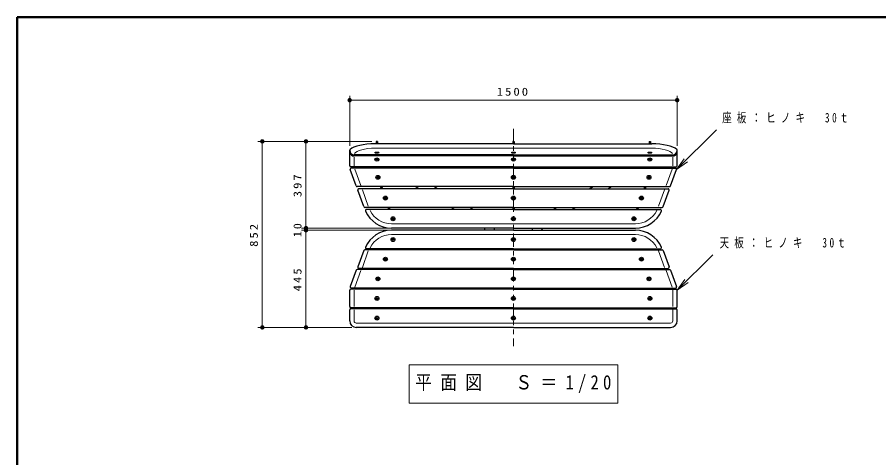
# Model space of a CAD drawing. Units: millimetres on the paper, scale 1:20. Extents: x -365 to 0, y 0 to 257.
# Drawn here: x -365 to -167.7, y 156.1 to 257 of the extents above; entities that cross this region are included whole.
import ezdxf

# ---------------------------------------------------------------- set-up
doc = ezdxf.new("R2010")
doc.units = ezdxf.units.MM
doc.linetypes.add('USER3', pattern=[8, 3, -1, 1, -1, 1, -1])
doc.layers.add('LY_1', color=7, linetype='Continuous', lineweight=25)
doc.layers.add('LY_3', color=7, linetype='Continuous', lineweight=13)
doc.styles.add('ＭＳ ゴシック', font='')
doc.styles.get('ＭＳ ゴシック').set_extended_font_data('MS Gothic')

# ---------------------------------------------------------------- blocks, each defined once
blk = doc.blocks.new('filled_dot')
at = {"color": 0, "linetype": 'Continuous', "lineweight": -2, "const_width": 1.25}
blk.add_lwpolyline([(-0.625, 0, 1), (0.625, 0, 1)], format="xyb", close=True, dxfattribs=at)
blk = doc.blocks.new('open_arrow')
at = {"color": 0, "linetype": 'Continuous', "lineweight": -2}
blk.add_lwpolyline([(7.5, 1.25), (0, 0), (7.5, -1.25)], dxfattribs=at)

msp = doc.modelspace()

# ---------------------------------------------------------------- linework, layer by layer
at = {"layer": 'LY_1', "lineweight": 13}
for p, q in [((-288.876, 227.54), (-288.876, 238.995)), ((-213.876, 227.54), (-213.876, 238.995)), ((-288.876, 237.995), (-213.876, 237.995)), ((-214.014, 222.105), (-204.895, 231.224)), ((-299.876, 228.562), (-309.876, 228.562)), ((-308.876, 185.94), (-308.876, 228.562)), ((-283.776, 228.562), (-299.876, 228.562)), ((-298.876, 208.69), (-298.876, 228.562)), ((-280.303, 208.69), (-299.876, 208.69)), ((-280.303, 208.19), (-299.876, 208.19)), ((-298.876, 208.19), (-298.876, 208.69)), ((-298.876, 185.94), (-298.876, 208.19)), ((-213.876, 194.44), (-205.737, 202.578)), ((-299.876, 185.94), (-309.876, 185.94)), ((-288.376, 185.94), (-299.876, 185.94)), ((-275.276, 177.358), (-275.276, 168.558)), ((-227.476, 177.358), (-275.276, 177.358)), ((-227.476, 168.558), (-227.476, 177.358)), ((-275.276, 168.558), (-227.476, 168.558))]:
    msp.add_line(p, q, dxfattribs=at)
at = {"layer": 'LY_1', "linetype": 'USER3', "lineweight": 13}
msp.add_line((-251.376, 231.421), (-251.376, 181.653), dxfattribs=at)
at = {"layer": 'LY_1', "color": 21}
for p, q in [((-251.376, 227.995), (-283.048, 227.995)), ((-251.376, 227.995), (-219.704, 227.995)), ((-288.876, 222.966), (-288.876, 226.54)), ((-251.376, 225.479), (-287.876, 225.479)), ((-251.376, 225.207), (-287.876, 225.207)), ((-251.376, 225.479), (-214.876, 225.479)), ((-251.376, 225.207), (-214.876, 225.207)), ((-213.876, 222.966), (-213.876, 226.54)), ((-287.372, 218.355), (-288.737, 222.105)), ((-251.376, 222.716), (-288.626, 222.716)), ((-251.376, 222.44), (-288.502, 222.44)), ((-251.376, 222.716), (-214.126, 222.716)), ((-251.376, 222.44), (-214.249, 222.44)), ((-215.379, 218.355), (-214.014, 222.105)), ((-251.376, 218.19), (-287.137, 218.19)), ((-285.643, 213.605), (-287.008, 217.355)), ((-251.376, 217.69), (-286.773, 217.69)), ((-251.376, 218.19), (-215.614, 218.19)), ((-251.376, 217.69), (-215.978, 217.69)), ((-217.108, 213.605), (-215.743, 217.355)), ((-251.376, 213.44), (-285.408, 213.44)), ((-251.376, 213.44), (-217.343, 213.44)), ((-251.376, 212.94), (-285.031, 212.94)), ((-251.376, 212.94), (-217.72, 212.94)), ((-251.376, 208.69), (-279.303, 208.69)), ((-251.376, 208.19), (-279.303, 208.19)), ((-251.376, 208.69), (-223.448, 208.69)), ((-251.376, 208.19), (-223.448, 208.19)), ((-285.643, 203.526), (-287.008, 199.776)), ((-251.376, 203.69), (-285.408, 203.69)), ((-251.376, 203.94), (-285.031, 203.94)), ((-251.376, 203.94), (-217.72, 203.94)), ((-251.376, 203.69), (-217.343, 203.69)), ((-217.108, 203.526), (-215.743, 199.776)), ((-251.376, 199.44), (-286.773, 199.44)), ((-251.376, 199.44), (-215.978, 199.44)), ((-287.372, 199.026), (-288.737, 195.276)), ((-251.376, 199.19), (-287.137, 199.19)), ((-251.376, 199.19), (-215.614, 199.19)), ((-215.379, 199.026), (-214.014, 195.276)), ((-288.876, 190.69), (-288.876, 194.44)), ((-251.376, 194.69), (-288.626, 194.69)), ((-251.376, 194.94), (-288.502, 194.94)), ((-251.376, 194.94), (-214.249, 194.94)), ((-251.376, 194.69), (-214.126, 194.69)), ((-213.876, 190.69), (-213.876, 194.44)), ((-288.876, 187.44), (-288.876, 189.94)), ((-251.376, 190.44), (-288.626, 190.44)), ((-251.376, 190.19), (-288.626, 190.19)), ((-251.376, 190.44), (-214.126, 190.44)), ((-251.376, 190.19), (-214.126, 190.19)), ((-213.876, 187.44), (-213.876, 189.94)), ((-251.376, 185.94), (-287.376, 185.94)), ((-251.376, 185.94), (-215.376, 185.94))]:
    msp.add_line(p, q, dxfattribs=at)
at = {"layer": 'LY_1', "color": 12, "lineweight": 13}
for p, q in [((-251.376, 226.995), (-283.048, 226.995)), ((-251.376, 226.995), (-219.704, 226.995)), ((-287.876, 222.966), (-287.876, 224.957)), ((-214.876, 222.966), (-214.876, 224.957)), ((-286.339, 218.44), (-287.704, 222.19)), ((-216.412, 218.44), (-215.047, 222.19)), ((-284.61, 213.69), (-285.975, 217.44)), ((-218.141, 213.69), (-216.776, 217.44)), ((-251.376, 209.69), (-279.303, 209.69)), ((-251.376, 209.69), (-223.448, 209.69)), ((-251.376, 207.19), (-279.303, 207.19)), ((-251.376, 207.19), (-223.448, 207.19)), ((-284.61, 203.44), (-285.975, 199.69)), ((-218.141, 203.44), (-216.776, 199.69)), ((-286.339, 198.94), (-287.704, 195.19)), ((-216.412, 198.94), (-215.047, 195.19)), ((-287.876, 190.69), (-287.876, 194.44)), ((-214.876, 190.69), (-214.876, 194.44)), ((-287.876, 187.44), (-287.876, 189.94)), ((-214.876, 187.44), (-214.876, 189.94)), ((-251.376, 186.94), (-287.376, 186.94)), ((-251.376, 186.94), (-215.376, 186.94))]:
    msp.add_line(p, q, dxfattribs=at)
at = {"layer": 'LY_1', "color": 4}
for p, q in [((-282.476, 228.562), (-282.776, 228.562)), ((-282.776, 228.562), (-282.776, 227.995)), ((-282.476, 228.562), (-282.476, 227.995)), ((-251.526, 228.562), (-251.526, 227.995)), ((-251.376, 228.562), (-251.526, 228.562)), ((-251.376, 228.562), (-251.226, 228.562)), ((-251.226, 228.562), (-251.226, 227.995)), ((-220.276, 228.562), (-220.276, 227.995)), ((-220.276, 228.562), (-219.976, 228.562)), ((-219.976, 228.562), (-219.976, 227.995)), ((-282.776, 222.44), (-282.776, 222.716)), ((-282.476, 222.44), (-282.476, 222.716)), ((-251.526, 222.716), (-251.526, 222.44)), ((-251.226, 222.716), (-251.226, 222.44)), ((-220.276, 222.44), (-220.276, 222.716)), ((-219.976, 222.44), (-219.976, 222.716)), ((-281.623, 217.69), (-281.805, 218.19)), ((-281.303, 217.69), (-281.485, 218.19)), ((-251.526, 218.19), (-251.526, 217.69)), ((-251.226, 218.19), (-251.226, 217.69)), ((-221.448, 217.69), (-221.266, 218.19)), ((-221.129, 217.69), (-220.947, 218.19)), ((-279.894, 212.94), (-280.076, 213.44)), ((-279.575, 212.94), (-279.757, 213.44)), ((-251.526, 213.44), (-251.526, 212.94)), ((-251.226, 213.44), (-251.226, 212.94)), ((-223.177, 212.94), (-222.995, 213.44)), ((-222.857, 212.94), (-222.675, 213.44)), ((-279.985, 203.94), (-280.076, 203.69)), ((-279.666, 203.94), (-279.757, 203.69)), ((-251.526, 203.94), (-251.526, 203.69)), ((-251.226, 203.94), (-251.226, 203.69)), ((-223.086, 203.94), (-222.995, 203.69)), ((-222.766, 203.94), (-222.675, 203.69)), ((-281.714, 199.44), (-281.805, 199.19)), ((-281.394, 199.44), (-281.485, 199.19)), ((-251.526, 199.44), (-251.526, 199.19)), ((-251.226, 199.44), (-251.226, 199.19)), ((-221.357, 199.44), (-221.266, 199.19)), ((-221.038, 199.44), (-220.947, 199.19)), ((-282.776, 194.94), (-282.776, 194.69)), ((-282.476, 194.94), (-282.476, 194.69)), ((-251.526, 194.94), (-251.526, 194.69)), ((-251.226, 194.94), (-251.226, 194.69)), ((-220.276, 194.94), (-220.276, 194.69)), ((-219.976, 194.94), (-219.976, 194.69)), ((-282.776, 190.44), (-282.776, 190.19)), ((-282.476, 190.44), (-282.476, 190.19)), ((-251.526, 190.44), (-251.526, 190.19)), ((-251.226, 190.44), (-251.226, 190.19)), ((-220.276, 190.44), (-220.276, 190.19)), ((-219.976, 190.44), (-219.976, 190.19))]:
    msp.add_line(p, q, dxfattribs=at)
at = {"layer": 'LY_1', "color": 190}
for p, q in [((-281.376, 222.44), (-281.376, 222.716)), ((-276.376, 222.44), (-276.376, 222.716)), ((-226.376, 222.44), (-226.376, 222.716)), ((-221.376, 222.44), (-221.376, 222.716)), ((-273, 217.69), (-273.866, 218.19)), ((-268.73, 217.69), (-269.596, 218.19)), ((-234.021, 217.69), (-233.155, 218.19)), ((-229.751, 217.69), (-228.885, 218.19)), ((-264.773, 212.94), (-265.639, 213.44)), ((-260.503, 212.94), (-261.369, 213.44)), ((-242.249, 212.94), (-241.383, 213.44)), ((-237.979, 212.94), (-237.113, 213.44)), ((-257.693, 203.69), (-257.693, 203.94)), ((-255.558, 203.69), (-255.558, 203.94)), ((-247.193, 203.69), (-247.193, 203.94)), ((-245.058, 203.69), (-245.058, 203.94)), ((-257.693, 199.19), (-257.693, 199.44)), ((-255.558, 199.19), (-255.558, 199.44)), ((-247.193, 199.19), (-247.193, 199.44)), ((-245.058, 199.19), (-245.058, 199.44)), ((-273.876, 190.19), (-273.876, 190.44)), ((-268.876, 190.19), (-268.876, 190.44)), ((-233.876, 190.19), (-233.876, 190.44)), ((-228.876, 190.19), (-228.876, 190.44))]:
    msp.add_line(p, q, dxfattribs=at)
at = {"layer": 'LY_1'}
for p, q in [((-282.418, 220.488), (-282.568, 220.402)), ((-282.568, 220.229), (-282.568, 220.402)), ((-282.568, 220.229), (-282.418, 220.142)), ((-282.418, 220.488), (-282.268, 220.402)), ((-282.268, 220.229), (-282.418, 220.142)), ((-282.268, 220.229), (-282.268, 220.402)), ((-251.376, 220.488), (-251.526, 220.402)), ((-251.526, 220.229), (-251.526, 220.402)), ((-251.526, 220.229), (-251.376, 220.142)), ((-251.376, 220.488), (-251.226, 220.402)), ((-251.226, 220.229), (-251.376, 220.142)), ((-251.226, 220.229), (-251.226, 220.402)), ((-220.333, 220.488), (-220.483, 220.402)), ((-220.483, 220.229), (-220.483, 220.402)), ((-220.483, 220.229), (-220.333, 220.142)), ((-220.333, 220.488), (-220.183, 220.402)), ((-220.183, 220.229), (-220.333, 220.142)), ((-220.183, 220.229), (-220.183, 220.402)), ((-280.69, 215.738), (-280.84, 215.652)), ((-280.84, 215.479), (-280.84, 215.652)), ((-280.84, 215.479), (-280.69, 215.392)), ((-280.69, 215.738), (-280.54, 215.652)), ((-280.54, 215.479), (-280.69, 215.392)), ((-280.54, 215.479), (-280.54, 215.652)), ((-251.376, 215.738), (-251.526, 215.652)), ((-251.526, 215.479), (-251.526, 215.652)), ((-251.526, 215.479), (-251.376, 215.392)), ((-251.376, 215.738), (-251.226, 215.652)), ((-251.226, 215.479), (-251.376, 215.392)), ((-251.226, 215.479), (-251.226, 215.652)), ((-222.062, 215.738), (-222.212, 215.652)), ((-222.212, 215.479), (-222.212, 215.652)), ((-222.212, 215.479), (-222.062, 215.392)), ((-222.062, 215.738), (-221.912, 215.652)), ((-221.912, 215.479), (-222.062, 215.392)), ((-221.912, 215.479), (-221.912, 215.652)), ((-278.961, 210.988), (-279.111, 210.902)), ((-279.111, 210.729), (-279.111, 210.902)), ((-279.111, 210.729), (-278.961, 210.642)), ((-278.961, 210.988), (-278.811, 210.902)), ((-278.811, 210.729), (-278.961, 210.642)), ((-278.811, 210.729), (-278.811, 210.902)), ((-251.376, 210.988), (-251.526, 210.902)), ((-251.526, 210.729), (-251.526, 210.902)), ((-251.526, 210.729), (-251.376, 210.642)), ((-251.376, 210.988), (-251.226, 210.902)), ((-251.226, 210.729), (-251.376, 210.642)), ((-251.226, 210.729), (-251.226, 210.902)), ((-223.79, 210.988), (-223.94, 210.902)), ((-223.94, 210.729), (-223.94, 210.902)), ((-223.94, 210.729), (-223.79, 210.642)), ((-223.79, 210.988), (-223.64, 210.902)), ((-223.64, 210.729), (-223.79, 210.642)), ((-223.64, 210.729), (-223.64, 210.902)), ((-279.111, 206.152), (-278.961, 206.238)), ((-279.111, 206.152), (-279.111, 205.979)), ((-278.961, 205.892), (-279.111, 205.979)), ((-278.811, 206.152), (-278.961, 206.238)), ((-278.961, 205.892), (-278.811, 205.979)), ((-278.811, 206.152), (-278.811, 205.979)), ((-251.376, 206.238), (-251.526, 206.152)), ((-251.526, 205.979), (-251.526, 206.152)), ((-251.526, 205.979), (-251.376, 205.892)), ((-251.376, 206.238), (-251.226, 206.152)), ((-251.226, 205.979), (-251.376, 205.892)), ((-251.226, 205.979), (-251.226, 206.152)), ((-223.94, 206.152), (-223.79, 206.238)), ((-223.94, 206.152), (-223.94, 205.979)), ((-223.79, 205.892), (-223.94, 205.979)), ((-223.64, 206.152), (-223.79, 206.238)), ((-223.79, 205.892), (-223.64, 205.979)), ((-223.64, 206.152), (-223.64, 205.979)), ((-280.84, 201.652), (-280.69, 201.738)), ((-280.84, 201.652), (-280.84, 201.479)), ((-280.69, 201.392), (-280.84, 201.479)), ((-280.54, 201.652), (-280.69, 201.738)), ((-280.69, 201.392), (-280.54, 201.479)), ((-280.54, 201.652), (-280.54, 201.479)), ((-251.376, 201.738), (-251.526, 201.652)), ((-251.526, 201.479), (-251.526, 201.652)), ((-251.526, 201.479), (-251.376, 201.392)), ((-251.376, 201.738), (-251.226, 201.652)), ((-251.226, 201.479), (-251.376, 201.392)), ((-251.226, 201.479), (-251.226, 201.652)), ((-222.212, 201.652), (-222.062, 201.738)), ((-222.212, 201.652), (-222.212, 201.479)), ((-222.062, 201.392), (-222.212, 201.479)), ((-221.912, 201.652), (-222.062, 201.738)), ((-222.062, 201.392), (-221.912, 201.479)), ((-221.912, 201.652), (-221.912, 201.479)), ((-282.568, 197.152), (-282.418, 197.238)), ((-282.568, 197.152), (-282.568, 196.979)), ((-282.418, 196.892), (-282.568, 196.979)), ((-282.268, 197.152), (-282.418, 197.238)), ((-282.418, 196.892), (-282.268, 196.979)), ((-282.268, 197.152), (-282.268, 196.979)), ((-251.376, 197.238), (-251.526, 197.152)), ((-251.526, 196.979), (-251.526, 197.152)), ((-251.526, 196.979), (-251.376, 196.892)), ((-251.376, 197.238), (-251.226, 197.152)), ((-251.226, 196.979), (-251.376, 196.892)), ((-251.226, 196.979), (-251.226, 197.152)), ((-220.483, 197.152), (-220.333, 197.238)), ((-220.483, 197.152), (-220.483, 196.979)), ((-220.333, 196.892), (-220.483, 196.979)), ((-220.183, 197.152), (-220.333, 197.238)), ((-220.333, 196.892), (-220.183, 196.979)), ((-220.183, 197.152), (-220.183, 196.979)), ((-282.776, 192.652), (-282.626, 192.738)), ((-282.776, 192.652), (-282.776, 192.479)), ((-282.626, 192.392), (-282.776, 192.479)), ((-282.476, 192.652), (-282.626, 192.738)), ((-282.626, 192.392), (-282.476, 192.479)), ((-282.476, 192.652), (-282.476, 192.479)), ((-251.376, 192.738), (-251.526, 192.652)), ((-251.526, 192.479), (-251.526, 192.652)), ((-251.526, 192.479), (-251.376, 192.392)), ((-251.376, 192.738), (-251.226, 192.652)), ((-251.226, 192.479), (-251.376, 192.392)), ((-251.226, 192.479), (-251.226, 192.652)), ((-220.276, 192.652), (-220.126, 192.738)), ((-220.276, 192.652), (-220.276, 192.479)), ((-220.126, 192.392), (-220.276, 192.479)), ((-219.976, 192.652), (-220.126, 192.738)), ((-220.126, 192.392), (-219.976, 192.479)), ((-219.976, 192.652), (-219.976, 192.479)), ((-282.776, 188.152), (-282.626, 188.238)), ((-282.776, 188.152), (-282.776, 187.979)), ((-282.626, 187.892), (-282.776, 187.979)), ((-282.476, 188.152), (-282.626, 188.238)), ((-282.626, 187.892), (-282.476, 187.979)), ((-282.476, 188.152), (-282.476, 187.979)), ((-251.376, 188.238), (-251.526, 188.152)), ((-251.526, 187.979), (-251.526, 188.152)), ((-251.526, 187.979), (-251.376, 187.892)), ((-251.376, 188.238), (-251.226, 188.152)), ((-251.226, 187.979), (-251.376, 187.892)), ((-251.226, 187.979), (-251.226, 188.152)), ((-220.276, 188.152), (-220.126, 188.238)), ((-220.276, 188.152), (-220.276, 187.979)), ((-220.126, 187.892), (-220.276, 187.979)), ((-219.976, 188.152), (-220.126, 188.238)), ((-220.126, 187.892), (-219.976, 187.979)), ((-219.976, 188.152), (-219.976, 187.979))]:
    msp.add_line(p, q, dxfattribs=at)
for centre, radius in [((-282.418, 220.315), 0.45), ((-282.418, 220.315), 0.173), ((-251.376, 220.315), 0.45), ((-251.376, 220.315), 0.173), ((-220.333, 220.315), 0.45), ((-220.333, 220.315), 0.173), ((-280.69, 215.565), 0.45), ((-280.69, 215.565), 0.173), ((-251.376, 215.565), 0.45), ((-251.376, 215.565), 0.173), ((-222.062, 215.565), 0.45), ((-222.062, 215.565), 0.173), ((-278.961, 210.815), 0.45), ((-251.376, 210.815), 0.45), ((-223.79, 210.815), 0.45), ((-278.961, 210.815), 0.173), ((-251.376, 210.815), 0.173), ((-223.79, 210.815), 0.173), ((-278.961, 206.065), 0.45), ((-278.961, 206.065), 0.173), ((-251.376, 206.065), 0.45), ((-251.376, 206.065), 0.173), ((-223.79, 206.065), 0.45), ((-223.79, 206.065), 0.173), ((-280.69, 201.565), 0.45), ((-280.69, 201.565), 0.173), ((-251.376, 201.565), 0.45), ((-251.376, 201.565), 0.173), ((-222.062, 201.565), 0.45), ((-222.062, 201.565), 0.173), ((-282.418, 197.065), 0.45), ((-251.376, 197.065), 0.45), ((-220.333, 197.065), 0.45), ((-282.418, 197.065), 0.173), ((-251.376, 197.065), 0.173), ((-220.333, 197.065), 0.173), ((-282.626, 192.565), 0.45), ((-282.626, 192.565), 0.173), ((-251.376, 192.565), 0.45), ((-251.376, 192.565), 0.173), ((-220.126, 192.565), 0.45), ((-220.126, 192.565), 0.173), ((-282.626, 188.065), 0.45), ((-282.626, 188.065), 0.173), ((-251.376, 188.065), 0.45), ((-251.376, 188.065), 0.173), ((-220.126, 188.065), 0.45), ((-220.126, 188.065), 0.173)]:
    msp.add_circle(centre, radius, dxfattribs=at)
at = {"layer": 'LY_1', "color": 21}
for centre, radius, start, end in [((-288.626, 226.54), 0.25, 131.22114, 180), ((-214.126, 226.54), 0.25, 0, 48.77886), ((-288.626, 222.966), 0.25, 180, 270), ((-214.126, 222.966), 0.25, 270, 0), ((-288.502, 222.19), 0.25, 90, 200), ((-214.249, 222.19), 0.25, 340, 90), ((-287.137, 218.44), 0.25, 200, 270), ((-286.773, 217.44), 0.25, 90, 200), ((-215.978, 217.44), 0.25, 340, 90), ((-215.614, 218.44), 0.25, 270, 340), ((-285.408, 213.69), 0.25, 200, 270), ((-217.343, 213.69), 0.25, 270, 340), ((-285.031, 212.69), 0.25, 90, 203.57818), ((-279.303, 215.19), 6.5, 203.57818, 270), ((-223.448, 215.19), 6.5, 270, 336.42182), ((-217.72, 212.69), 0.25, 336.42182, 90), ((-279.303, 201.69), 6.5, 90, 156.42182), ((-223.448, 201.69), 6.5, 23.57818, 90), ((-285.408, 203.44), 0.25, 90, 160), ((-285.031, 204.19), 0.25, 156.42182, 270), ((-217.72, 204.19), 0.25, 270, 23.57818), ((-217.343, 203.44), 0.25, 20, 90), ((-286.773, 199.69), 0.25, 160, 270), ((-215.978, 199.69), 0.25, 270, 20), ((-287.137, 198.94), 0.25, 90, 160), ((-215.614, 198.94), 0.25, 20, 90), ((-288.626, 194.44), 0.25, 90, 180), ((-288.502, 195.19), 0.25, 160, 270), ((-214.249, 195.19), 0.25, 270, 20), ((-214.126, 194.44), 0.25, 0, 90), ((-288.626, 190.69), 0.25, 180, 270), ((-288.626, 189.94), 0.25, 90, 180), ((-214.126, 190.69), 0.25, 270, 0), ((-214.126, 189.94), 0.25, 0, 90), ((-287.376, 187.44), 1.5, 180, 270), ((-215.376, 187.44), 1.5, 270, 0)]:
    msp.add_arc(centre, radius, start, end, dxfattribs=at)
at = {"layer": 'LY_1', "color": 12, "lineweight": 13}
for centre, radius, start, end in [((-279.303, 215.19), 5.5, 207.03569, 270), ((-223.448, 215.19), 5.5, 270, 332.96431), ((-279.303, 201.69), 5.5, 90, 152.96431), ((-223.448, 201.69), 5.5, 27.03569, 90), ((-287.376, 187.44), 0.5, 180, 270), ((-215.376, 187.44), 0.5, 270, 0)]:
    msp.add_arc(centre, radius, start, end, dxfattribs=at)
at = {"layer": 'LY_1', "color": 190}
for centre, radius, start, end in [((-261.626, 207.16), 3.933, 15.19072, 22.90339), ((-261.626, 207.16), 6.067, 9.77795, 14.60989), ((-241.126, 207.16), 6.067, 165.39011, 170.22206), ((-241.126, 207.16), 3.933, 157.09661, 164.80928), ((-261.626, 195.565), 3.933, 347.14381, 350.85509), ((-261.626, 195.565), 6.067, 351.70841, 354.0876), ((-241.126, 195.565), 6.067, 185.9124, 188.29159), ((-241.126, 195.565), 3.933, 189.14491, 192.85619)]:
    msp.add_arc(centre, radius, start, end, dxfattribs=at)
at = {"layer": 'LY_1', "color": 21}
for centre, major_axis, ratio, start_param, end_param in [((-283.048, 226.086), (-6.098, 0), 0.31301, 4.712389, 5.9400374), ((-219.704, 226.086), (6.098, 0), 0.31301, 0.343148, 1.5707963), ((-287.876, 226.464), (-1, 0), 0.984808, 6.2831853, 7.8539816), ((-287.876, 226.192), (-1, 0), 0.984808, 0.2716064, 1.5707963), ((-214.876, 226.464), (1, 0), 0.984808, 4.712389, 6.2831853), ((-214.876, 226.192), (1, 0), 0.984808, 4.712389, 6.0115789)]:
    msp.add_ellipse(centre, major_axis=major_axis, ratio=ratio, start_param=start_param, end_param=end_param, dxfattribs=at)
at = {"layer": 'LY_1', "color": 12, "lineweight": 13}
for centre, major_axis, start_param, end_param in [((-283.048, 225.479), (-4.828, 0), 4.712389, 6.0892172), ((-219.704, 225.479), (4.828, 0), 0.1939681, 1.5707963)]:
    msp.add_ellipse(centre, major_axis=major_axis, ratio=0.31388, start_param=start_param, end_param=end_param, dxfattribs=at)
at = {"layer": 'LY_1', "color": 131}
for centre, major_axis, ratio in [((-282.626, 225.976), (0.45, 0), 0.292371), ((-282.626, 225.976), (0.173, 0), 0.292024), ((-251.376, 225.976), (0.45, 0), 0.292371), ((-251.376, 225.976), (0.173, 0), 0.292024), ((-220.126, 225.976), (-0.45, 0), 0.292371), ((-220.126, 225.976), (-0.173, 0), 0.292024), ((-282.626, 224.385), (0.45, 0), 0.884518), ((-282.626, 224.385), (0.173, 0), 0.843007), ((-251.376, 224.385), (0.45, 0), 0.884518), ((-251.376, 224.385), (0.173, 0), 0.843007), ((-220.126, 224.385), (-0.45, 0), 0.884518), ((-220.126, 224.385), (-0.173, 0), 0.843007)]:
    msp.add_ellipse(centre, major_axis=major_axis, ratio=ratio, dxfattribs=at)
at = {"layer": 'LY_3', "lineweight": 50}
for p, q in [((-365, 257), (-365, 0)), ((0, 257), (-365, 257))]:
    msp.add_line(p, q, dxfattribs=at)

# ---------------------------------------------------------------- block references
at = {"layer": 'LY_1', "lineweight": 13, "xscale": 0.4, "yscale": 0.4}
msp.add_blockref('filled_dot', (-288.876, 237.995), dxfattribs=at)
for name, p, rotation in [('filled_dot', (-213.876, 237.995), 180), ('filled_dot', (-308.876, 228.562), 270), ('filled_dot', (-298.876, 228.562), 270), ('open_arrow', (-214.014, 222.105), 45), ('filled_dot', (-298.876, 208.69), 270), ('filled_dot', (-298.876, 208.69), 90), ('filled_dot', (-298.876, 208.19), 90), ('filled_dot', (-298.876, 208.19), 270), ('open_arrow', (-213.876, 194.44), 45), ('filled_dot', (-308.876, 185.94), 90), ('filled_dot', (-298.876, 185.94), 90)]:
    msp.add_blockref(name, p, dxfattribs=dict(at, rotation=rotation))

# ---------------------------------------------------------------- texts
at = {"layer": 'LY_1', "style": 'ＭＳ ゴシック'}
for s, insert, char_height, attachment_point in [('\\T1.33;\\W1.15;1500', (-251.376, 238.995), 1.833, 8), ('\\T1.56;\\W0.7;座板：ヒノキ\u300030ｔ', (-203.564, 233.874), 2.199, 4), ('\\T1.56;\\W0.7;天板：ヒノキ\u300030ｔ', (-204.154, 205.228), 2.199, 4), ('\\T1.5;\\W0.85;平面図\u3000Ｓ＝1/20', (-273.876, 172.958), 3.299, 4)]:
    msp.add_mtext(s, dxfattribs=dict(at, insert=insert, char_height=char_height, attachment_point=attachment_point))
at = {"layer": 'LY_1', "char_height": 1.833, "attachment_point": 8, "rotation": 90, "style": 'ＭＳ ゴシック'}
for s, insert in [('\\T1.33;\\W1.15;397', (-299.876, 218.626)), ('\\T1.33;\\W1.15;852', (-309.876, 207.251)), ('\\T1.34;\\W1.1;10', (-299.876, 208.44)), ('\\T1.33;\\W1.15;445', (-299.876, 197.065))]:
    msp.add_mtext(s, dxfattribs=dict(at, insert=insert))

doc.saveas('drawing.dxf')
